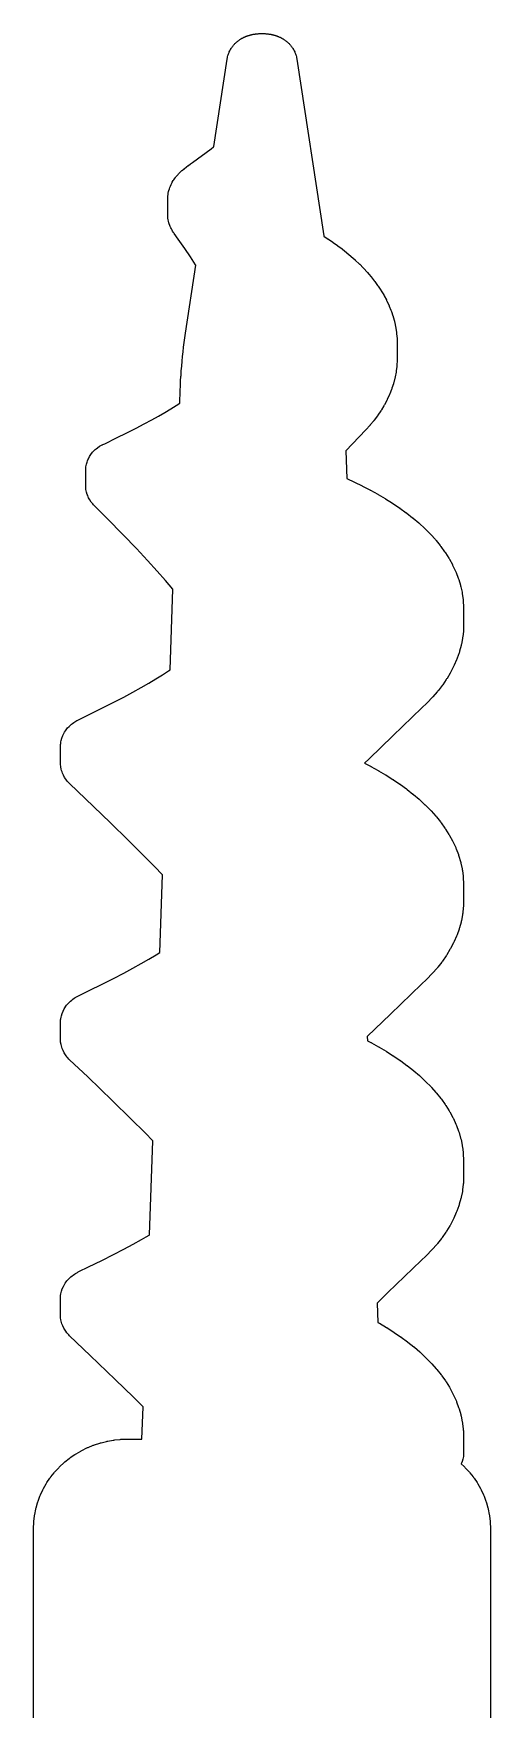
# Model space of a CAD drawing. Header units: metres. Extents: x -42 to 42, y -22 to 103.
# Drawn here: x -8.5 to 8.5, y 40.4 to 102.9 of the extents above; entities that cross this region are included whole.
import ezdxf

# ---------------------------------------------------------------- set-up
doc = ezdxf.new("R2010")
doc.units = ezdxf.units.M

msp = doc.modelspace()

# ---------------------------------------------------------------- linework, layer by layer
at = {"layer": 'CHANNEL'}
for p, q in [((-1.096, 102.419), (-1.076, 102.445)), ((-1.076, 102.445), (-1.06, 102.464)), ((-1.06, 102.464), (-1.041, 102.486)), ((-1.041, 102.486), (-1.022, 102.507)), ((-1.022, 102.507), (-1.006, 102.524)), ((-1.006, 102.524), (-0.987, 102.543)), ((-0.987, 102.543), (-0.968, 102.561)), ((-0.968, 102.561), (-0.952, 102.575)), ((-0.952, 102.575), (-0.934, 102.591)), ((-0.934, 102.591), (-0.916, 102.606)), ((-0.916, 102.606), (-0.9, 102.619)), ((-0.9, 102.619), (-0.884, 102.632)), ((-0.884, 102.632), (-0.866, 102.645)), ((-0.866, 102.645), (-0.851, 102.656)), ((-0.851, 102.656), (-0.837, 102.666)), ((-0.837, 102.666), (-0.82, 102.677)), ((-0.82, 102.677), (-0.803, 102.688)), ((-0.803, 102.688), (-0.79, 102.696)), ((-0.79, 102.696), (-0.775, 102.705)), ((-0.775, 102.705), (-0.758, 102.715)), ((-0.758, 102.715), (-0.746, 102.722)), ((-0.746, 102.722), (-0.732, 102.73)), ((-0.732, 102.73), (-0.715, 102.739)), ((-0.715, 102.739), (-0.703, 102.745)), ((-0.703, 102.745), (-0.69, 102.751)), ((-0.69, 102.751), (-0.674, 102.759)), ((-0.674, 102.759), (-0.663, 102.764)), ((-0.663, 102.764), (-0.651, 102.77)), ((-0.651, 102.77), (-0.634, 102.777)), ((-0.634, 102.777), (-0.624, 102.781)), ((-0.624, 102.781), (-0.613, 102.786)), ((-0.613, 102.786), (-0.596, 102.793)), ((-0.596, 102.793), (-0.587, 102.797)), ((-0.587, 102.797), (-0.576, 102.801)), ((-0.576, 102.801), (-0.56, 102.807)), ((-0.56, 102.807), (-0.551, 102.81)), ((-0.551, 102.81), (-0.541, 102.814)), ((-0.541, 102.814), (-0.524, 102.819)), ((-0.524, 102.819), (-0.516, 102.822)), ((-0.516, 102.822), (-0.506, 102.825)), ((-0.506, 102.825), (-0.49, 102.83)), ((-0.49, 102.83), (-0.482, 102.832)), ((-0.482, 102.832), (-0.473, 102.835)), ((-0.473, 102.835), (-0.456, 102.84)), ((-0.456, 102.84), (-0.449, 102.842)), ((-0.449, 102.842), (-0.44, 102.844)), ((-0.44, 102.844), (-0.424, 102.849)), ((-0.424, 102.849), (-0.416, 102.85)), ((-0.416, 102.85), (-0.408, 102.852)), ((-0.408, 102.852), (-0.391, 102.856)), ((-0.391, 102.856), (-0.384, 102.858)), ((-0.384, 102.858), (-0.377, 102.86)), ((-0.377, 102.86), (-0.359, 102.863)), ((-0.359, 102.863), (-0.35, 102.865)), ((-0.35, 102.865), (-0.328, 102.87)), ((-0.328, 102.87), (-0.319, 102.871)), ((-0.319, 102.871), (-0.298, 102.875)), ((-0.298, 102.875), (-0.289, 102.877)), ((-0.289, 102.877), (-0.268, 102.88)), ((-0.268, 102.88), (-0.259, 102.881)), ((-0.259, 102.881), (-0.238, 102.884)), ((-0.238, 102.884), (-0.229, 102.885)), ((-0.229, 102.885), (-0.208, 102.888)), ((-0.208, 102.888), (-0.2, 102.889)), ((-0.2, 102.889), (-0.179, 102.891)), ((-0.179, 102.891), (-0.171, 102.892)), ((-0.171, 102.892), (-0.15, 102.893)), ((-0.15, 102.893), (-0.142, 102.894)), ((-0.142, 102.894), (-0.121, 102.896)), ((-0.121, 102.896), (-0.113, 102.896)), ((-0.113, 102.896), (-0.092, 102.897)), ((-0.092, 102.897), (-0.084, 102.898)), ((-0.084, 102.898), (-0.063, 102.898)), ((-0.063, 102.898), (-0.055, 102.899)), ((-0.055, 102.899), (-0.034, 102.899)), ((-0.034, 102.899), (-0.026, 102.899)), ((-0.026, 102.899), (-0.006, 102.9)), ((-0.006, 102.9), (0.002, 102.9)), ((0.002, 102.9), (0.023, 102.899)), ((0.023, 102.899), (0.031, 102.899)), ((0.031, 102.899), (0.052, 102.899)), ((0.052, 102.899), (0.06, 102.899)), ((0.06, 102.899), (0.081, 102.898)), ((0.081, 102.898), (0.089, 102.897)), ((0.089, 102.897), (0.109, 102.896)), ((0.109, 102.896), (0.118, 102.896)), ((0.118, 102.896), (0.138, 102.894)), ((0.138, 102.894), (0.147, 102.894)), ((0.147, 102.894), (0.167, 102.892)), ((0.167, 102.892), (0.176, 102.891)), ((0.176, 102.891), (0.196, 102.889)), ((0.196, 102.889), (0.205, 102.888)), ((0.205, 102.888), (0.226, 102.886)), ((0.226, 102.886), (0.234, 102.884)), ((0.234, 102.884), (0.255, 102.882)), ((0.255, 102.882), (0.264, 102.88)), ((0.264, 102.88), (0.285, 102.877)), ((0.285, 102.877), (0.294, 102.876)), ((0.294, 102.876), (0.315, 102.872)), ((0.315, 102.872), (0.325, 102.87)), ((0.325, 102.87), (0.346, 102.866)), ((0.346, 102.866), (0.355, 102.864)), ((0.355, 102.864), (0.376, 102.86)), ((0.376, 102.86), (0.383, 102.858)), ((0.383, 102.858), (0.391, 102.856)), ((0.391, 102.856), (0.407, 102.853)), ((0.407, 102.853), (0.415, 102.851)), ((0.415, 102.851), (0.423, 102.849)), ((0.423, 102.849), (0.439, 102.844)), ((0.439, 102.844), (0.447, 102.842)), ((0.447, 102.842), (0.456, 102.84)), ((0.456, 102.84), (0.472, 102.835)), ((0.472, 102.835), (0.48, 102.833)), ((0.48, 102.833), (0.489, 102.83)), ((0.489, 102.83), (0.505, 102.825)), ((0.505, 102.825), (0.514, 102.823)), ((0.514, 102.823), (0.523, 102.819)), ((0.523, 102.819), (0.54, 102.814)), ((0.54, 102.814), (0.549, 102.811)), ((0.549, 102.811), (0.559, 102.807)), ((0.559, 102.807), (0.575, 102.801)), ((0.575, 102.801), (0.585, 102.797)), ((0.585, 102.797), (0.595, 102.793)), ((0.595, 102.793), (0.612, 102.787)), ((0.612, 102.787), (0.622, 102.782)), ((0.622, 102.782), (0.633, 102.778)), ((0.633, 102.778), (0.65, 102.77)), ((0.65, 102.77), (0.661, 102.765)), ((0.661, 102.765), (0.673, 102.76)), ((0.673, 102.76), (0.689, 102.752)), ((0.689, 102.752), (0.701, 102.746)), ((0.701, 102.746), (0.714, 102.739)), ((0.714, 102.739), (0.73, 102.73)), ((0.73, 102.73), (0.743, 102.724)), ((0.743, 102.724), (0.757, 102.716)), ((0.757, 102.716), (0.774, 102.706)), ((0.774, 102.706), (0.787, 102.698)), ((0.787, 102.698), (0.802, 102.689)), ((0.802, 102.689), (0.819, 102.678)), ((0.819, 102.678), (0.833, 102.668)), ((0.833, 102.668), (0.849, 102.657)), ((0.849, 102.657), (0.866, 102.645)), ((0.866, 102.645), (0.884, 102.632)), ((0.884, 102.632), (0.9, 102.619)), ((0.9, 102.619), (0.916, 102.606)), ((0.916, 102.606), (0.934, 102.591)), ((0.934, 102.591), (0.952, 102.575)), ((0.952, 102.575), (0.968, 102.561)), ((0.968, 102.561), (0.987, 102.543)), ((0.987, 102.543), (1.006, 102.524)), ((1.006, 102.524), (1.022, 102.507)), ((1.022, 102.507), (1.041, 102.486)), ((1.041, 102.486), (1.06, 102.464)), ((1.06, 102.464), (1.076, 102.445)), ((1.076, 102.445), (1.096, 102.419)), ((-1.794, 98.686), (-1.298, 101.943)), ((-1.298, 101.943), (-1.296, 101.954)), ((-1.296, 101.954), (-1.294, 101.967)), ((-1.294, 101.967), (-1.289, 101.99)), ((-1.289, 101.99), (-1.28, 102.034)), ((-1.28, 102.034), (-1.268, 102.078)), ((-1.268, 102.078), (-1.259, 102.108)), ((-1.259, 102.108), (-1.245, 102.148)), ((-1.245, 102.148), (-1.229, 102.188)), ((-1.229, 102.188), (-1.217, 102.215)), ((-1.217, 102.215), (-1.2, 102.251)), ((-1.2, 102.251), (-1.182, 102.286)), ((-1.182, 102.286), (-1.168, 102.31)), ((-1.168, 102.31), (-1.15, 102.341)), ((-1.15, 102.341), (-1.13, 102.371)), ((-1.13, 102.371), (-1.115, 102.393)), ((-1.115, 102.393), (-1.096, 102.419)), ((1.096, 102.419), (1.115, 102.393)), ((1.115, 102.393), (1.13, 102.371)), ((1.13, 102.371), (1.15, 102.341)), ((1.15, 102.341), (1.168, 102.31)), ((1.168, 102.31), (1.182, 102.286)), ((1.182, 102.286), (1.2, 102.251)), ((1.2, 102.251), (1.217, 102.215)), ((1.217, 102.215), (1.229, 102.188)), ((1.229, 102.188), (1.245, 102.148)), ((1.245, 102.148), (1.259, 102.108)), ((1.259, 102.108), (1.268, 102.078)), ((1.268, 102.078), (1.28, 102.034)), ((1.28, 102.034), (1.289, 101.99)), ((1.289, 101.99), (1.294, 101.968)), ((1.294, 101.968), (1.296, 101.957)), ((1.296, 101.957), (1.298, 101.944)), ((1.298, 101.944), (2.297, 95.356)), ((-1.805, 98.677), (-1.794, 98.686)), ((-2.664, 98.041), (-2.589, 98.095)), ((-2.589, 98.095), (-1.893, 98.609)), ((-1.893, 98.609), (-1.805, 98.677)), ((-3.304, 97.419), (-3.284, 97.45)), ((-3.284, 97.45), (-3.263, 97.48)), ((-3.263, 97.48), (-3.222, 97.535)), ((-3.222, 97.535), (-3.204, 97.558)), ((-3.204, 97.558), (-3.185, 97.581)), ((-3.185, 97.581), (-3.14, 97.632)), ((-3.14, 97.632), (-3.124, 97.649)), ((-3.124, 97.649), (-3.108, 97.666)), ((-3.108, 97.666), (-3.059, 97.716)), ((-3.059, 97.716), (-3.047, 97.728)), ((-3.047, 97.728), (-3.034, 97.741)), ((-3.034, 97.741), (-2.98, 97.79)), ((-2.98, 97.79), (-2.97, 97.799)), ((-2.97, 97.799), (-2.959, 97.809)), ((-2.959, 97.809), (-2.902, 97.858)), ((-2.902, 97.858), (-2.894, 97.865)), ((-2.894, 97.865), (-2.884, 97.872)), ((-2.884, 97.872), (-2.824, 97.921)), ((-2.824, 97.921), (-2.817, 97.926)), ((-2.817, 97.926), (-2.81, 97.932)), ((-2.81, 97.932), (-2.745, 97.981)), ((-2.745, 97.981), (-2.738, 97.987)), ((-2.738, 97.987), (-2.664, 98.041)), ((-3.51, 96.799), (-3.506, 96.845)), ((-3.506, 96.845), (-3.499, 96.904)), ((-3.499, 96.904), (-3.493, 96.946)), ((-3.493, 96.946), (-3.48, 97.008)), ((-3.48, 97.008), (-3.469, 97.049)), ((-3.469, 97.049), (-3.451, 97.111)), ((-3.451, 97.111), (-3.433, 97.163)), ((-3.433, 97.163), (-3.412, 97.214)), ((-3.412, 97.214), (-3.383, 97.279)), ((-3.383, 97.279), (-3.362, 97.32)), ((-3.362, 97.32), (-3.34, 97.36)), ((-3.34, 97.36), (-3.304, 97.419)), ((-3.511, 96.753), (-3.51, 96.799)), ((-3.511, 96.17), (-3.511, 96.753)), ((-3.511, 96.146), (-3.511, 96.17)), ((-3.51, 96.122), (-3.511, 96.146)), ((-3.506, 96.068), (-3.51, 96.122)), ((-3.502, 96.022), (-3.506, 96.068)), ((-3.491, 95.952), (-3.502, 96.022)), ((-3.481, 95.906), (-3.491, 95.952)), ((-3.467, 95.851), (-3.481, 95.906)), ((-3.456, 95.809), (-3.467, 95.851)), ((-3.434, 95.746), (-3.456, 95.809)), ((-3.417, 95.706), (-3.434, 95.746)), ((-3.394, 95.654), (-3.417, 95.706)), ((-3.377, 95.619), (-3.394, 95.654)), ((-3.35, 95.568), (-3.377, 95.619)), ((-3.33, 95.535), (-3.35, 95.568)), ((-3.299, 95.488), (-3.33, 95.535)), ((-3.288, 95.47), (-3.299, 95.488)), ((-3.276, 95.453), (-3.288, 95.47)), ((-3.119, 95.235), (-3.276, 95.453)), ((-2.879, 94.893), (-3.119, 95.235)), ((2.297, 95.356), (2.302, 95.352)), ((2.302, 95.352), (2.468, 95.242)), ((2.468, 95.242), (2.474, 95.238)), ((2.474, 95.238), (2.481, 95.234)), ((2.481, 95.234), (2.642, 95.123)), ((2.642, 95.123), (2.648, 95.118)), ((2.648, 95.118), (2.655, 95.113)), ((2.655, 95.113), (2.813, 94.999)), ((2.813, 94.999), (2.82, 94.994)), ((2.82, 94.994), (2.827, 94.988)), ((2.827, 94.988), (2.982, 94.871)), ((-2.666, 94.577), (-2.879, 94.893)), ((-2.473, 94.282), (-2.666, 94.577)), ((2.982, 94.871), (2.989, 94.865)), ((2.989, 94.865), (2.997, 94.859)), ((2.997, 94.859), (3.148, 94.738)), ((3.148, 94.738), (3.155, 94.733)), ((3.155, 94.733), (3.163, 94.726)), ((3.163, 94.726), (3.31, 94.602)), ((3.31, 94.602), (3.317, 94.595)), ((3.317, 94.595), (3.325, 94.588)), ((3.325, 94.588), (3.468, 94.461)), ((3.468, 94.461), (3.476, 94.454)), ((3.476, 94.454), (3.484, 94.446)), ((3.484, 94.446), (3.622, 94.315)), ((3.622, 94.315), (3.63, 94.307)), ((-2.847, 91.728), (-2.463, 94.265)), ((-2.463, 94.265), (-2.473, 94.282)), ((3.63, 94.307), (3.638, 94.299)), ((3.638, 94.299), (3.77, 94.165)), ((3.77, 94.165), (3.779, 94.156)), ((3.779, 94.156), (3.788, 94.147)), ((3.788, 94.147), (3.914, 94.01)), ((3.914, 94.01), (3.922, 94)), ((3.922, 94), (3.932, 93.99)), ((3.932, 93.99), (4.052, 93.85)), ((4.052, 93.85), (4.06, 93.84)), ((4.06, 93.84), (4.07, 93.828)), ((4.07, 93.828), (4.183, 93.685)), ((4.183, 93.685), (4.192, 93.674)), ((4.192, 93.674), (4.201, 93.661)), ((4.201, 93.661), (4.307, 93.515)), ((4.307, 93.515), (4.316, 93.502)), ((4.316, 93.502), (4.326, 93.488)), ((4.326, 93.488), (4.424, 93.34)), ((4.424, 93.34), (4.433, 93.326)), ((4.433, 93.326), (4.442, 93.311)), ((4.442, 93.311), (4.533, 93.159)), ((4.533, 93.159), (4.542, 93.144)), ((4.542, 93.144), (4.551, 93.128)), ((4.551, 93.128), (4.633, 92.973)), ((4.633, 92.973), (4.642, 92.955)), ((4.642, 92.955), (4.651, 92.938)), ((4.651, 92.938), (4.724, 92.782)), ((4.724, 92.782), (4.733, 92.763)), ((4.733, 92.763), (4.741, 92.744)), ((4.741, 92.744), (4.804, 92.586)), ((4.804, 92.586), (4.812, 92.565)), ((4.812, 92.565), (4.82, 92.545)), ((4.82, 92.545), (4.874, 92.385)), ((4.874, 92.385), (4.881, 92.363)), ((4.881, 92.363), (4.887, 92.341)), ((4.887, 92.341), (4.932, 92.179)), ((4.932, 92.179), (4.938, 92.156)), ((4.938, 92.156), (4.943, 92.133)), ((4.943, 92.133), (4.977, 91.97)), ((4.977, 91.97), (4.982, 91.946)), ((4.982, 91.946), (4.986, 91.922)), ((4.986, 91.922), (5.01, 91.756)), ((-2.939, 91.033), (-2.919, 91.208)), ((-2.919, 91.208), (-2.897, 91.382)), ((-2.897, 91.382), (-2.873, 91.556)), ((-2.873, 91.556), (-2.847, 91.728)), ((5.01, 91.756), (5.013, 91.732)), ((5.013, 91.732), (5.015, 91.707)), ((5.015, 91.707), (5.029, 91.541)), ((5.029, 91.541), (5.03, 91.515)), ((5.03, 91.515), (5.031, 91.49)), ((5.031, 91.49), (5.033, 91.324)), ((5.033, 91.324), (5.033, 90.75)), ((-2.991, 90.509), (-2.975, 90.684)), ((-2.975, 90.684), (-2.958, 90.859)), ((-2.958, 90.859), (-2.939, 91.033)), ((5.032, 90.709), (5.024, 90.544)), ((5.033, 90.73), (5.032, 90.709)), ((5.033, 90.75), (5.033, 90.73)), ((-3.038, 89.776), (-3.03, 89.952)), ((-3.03, 89.952), (-3.019, 90.123)), ((-3.019, 90.123), (-3.017, 90.159)), ((-3.017, 90.159), (-3.005, 90.334)), ((-3.005, 90.334), (-2.991, 90.509)), ((4.95, 90.06), (4.908, 89.893)), ((4.956, 90.084), (4.95, 90.06)), ((4.961, 90.108), (4.956, 90.084)), ((4.992, 90.276), (4.961, 90.108)), ((4.996, 90.3), (4.992, 90.276)), ((4.999, 90.326), (4.996, 90.3)), ((5.019, 90.493), (4.999, 90.326)), ((5.022, 90.518), (5.019, 90.493)), ((5.024, 90.544), (5.022, 90.518)), ((-3.063, 89.124), (-3.046, 89.603)), ((-3.046, 89.603), (-3.038, 89.776)), ((4.743, 89.43), (4.668, 89.268)), ((4.752, 89.451), (4.743, 89.43)), ((4.761, 89.472), (4.752, 89.451)), ((4.825, 89.637), (4.761, 89.472)), ((4.834, 89.659), (4.825, 89.637)), ((4.841, 89.681), (4.834, 89.659)), ((4.894, 89.847), (4.841, 89.681)), ((4.901, 89.87), (4.894, 89.847)), ((4.908, 89.893), (4.901, 89.87)), ((-3.852, 88.645), (-3.619, 88.78)), ((-3.619, 88.78), (-3.401, 88.91)), ((-3.401, 88.91), (-3.198, 89.037)), ((-3.198, 89.037), (-3.063, 89.124)), ((4.425, 88.839), (4.319, 88.682)), ((4.436, 88.855), (4.425, 88.839)), ((4.447, 88.872), (4.436, 88.855)), ((4.543, 89.031), (4.447, 88.872)), ((4.553, 89.049), (4.543, 89.031)), ((4.563, 89.068), (4.553, 89.049)), ((4.649, 89.229), (4.563, 89.068)), ((4.659, 89.248), (4.649, 89.229)), ((4.668, 89.268), (4.659, 89.248)), ((-5.03, 88.018), (-4.689, 88.192)), ((-4.689, 88.192), (-4.383, 88.352)), ((-4.383, 88.352), (-4.106, 88.502)), ((-4.106, 88.502), (-3.852, 88.645)), ((3.863, 88.127), (3.616, 87.869)), ((3.87, 88.135), (3.863, 88.127)), ((3.877, 88.142), (3.87, 88.135)), ((4.012, 88.292), (3.877, 88.142)), ((4.024, 88.305), (4.012, 88.292)), ((4.033, 88.316), (4.024, 88.305)), ((4.16, 88.47), (4.033, 88.316)), ((4.171, 88.484), (4.16, 88.47)), ((4.181, 88.497), (4.171, 88.484)), ((4.298, 88.652), (4.181, 88.497)), ((4.309, 88.668), (4.298, 88.652)), ((4.319, 88.682), (4.309, 88.668)), ((-6.173, 87.429), (-6.127, 87.466)), ((-6.127, 87.466), (-6.051, 87.517)), ((-6.051, 87.517), (-5.998, 87.546)), ((-5.998, 87.546), (-5.948, 87.571)), ((-5.948, 87.571), (-5.939, 87.575)), ((-5.939, 87.575), (-5.929, 87.58)), ((-5.929, 87.58), (-5.859, 87.613)), ((-5.859, 87.613), (-5.415, 87.827)), ((-5.415, 87.827), (-5.03, 88.018)), ((3.616, 87.869), (3.128, 87.343)), ((-6.557, 86.756), (-6.54, 86.847)), ((-6.54, 86.847), (-6.517, 86.926)), ((-6.517, 86.926), (-6.502, 86.97)), ((-6.502, 86.97), (-6.487, 87.009)), ((-6.487, 87.009), (-6.468, 87.055)), ((-6.468, 87.055), (-6.428, 87.134)), ((-6.428, 87.134), (-6.374, 87.218)), ((-6.374, 87.218), (-6.312, 87.297)), ((-6.312, 87.297), (-6.251, 87.361)), ((-6.251, 87.361), (-6.213, 87.394)), ((-6.213, 87.394), (-6.173, 87.429)), ((3.128, 87.343), (3.165, 86.317)), ((-6.566, 86.627), (-6.564, 86.674)), ((-6.566, 86.044), (-6.566, 86.627)), ((-6.564, 86.674), (-6.557, 86.756)), ((3.165, 86.317), (3.447, 86.179)), ((-6.564, 85.994), (-6.566, 86.044)), ((-6.556, 85.907), (-6.564, 85.994)), ((-6.536, 85.809), (-6.556, 85.907)), ((-6.511, 85.725), (-6.536, 85.809)), ((-6.493, 85.678), (-6.511, 85.725)), ((-6.477, 85.64), (-6.493, 85.678)), ((-6.457, 85.595), (-6.477, 85.64)), ((-6.416, 85.519), (-6.457, 85.595)), ((3.447, 86.179), (3.727, 86.044)), ((3.727, 86.044), (3.735, 86.04)), ((3.735, 86.04), (3.744, 86.035)), ((3.744, 86.035), (4.022, 85.892)), ((4.022, 85.892), (4.03, 85.888)), ((4.03, 85.888), (4.039, 85.883)), ((4.039, 85.883), (4.309, 85.734)), ((4.309, 85.734), (4.317, 85.73)), ((4.317, 85.73), (4.327, 85.724)), ((4.327, 85.724), (4.587, 85.571)), ((4.587, 85.571), (4.596, 85.566)), ((4.596, 85.566), (4.606, 85.559)), ((-6.361, 85.437), (-6.416, 85.519)), ((-6.306, 85.37), (-6.361, 85.437)), ((-6.272, 85.334), (-6.306, 85.37)), ((-5.763, 84.823), (-6.272, 85.334)), ((4.606, 85.559), (4.857, 85.402)), ((4.857, 85.402), (4.867, 85.396)), ((4.867, 85.396), (4.877, 85.389)), ((4.877, 85.389), (5.118, 85.226)), ((5.118, 85.226), (5.128, 85.219)), ((5.128, 85.219), (5.139, 85.211)), ((5.139, 85.211), (5.369, 85.044)), ((5.369, 85.044), (5.379, 85.037)), ((5.379, 85.037), (5.391, 85.028)), ((5.391, 85.028), (5.61, 84.856)), ((-5.168, 84.216), (-5.763, 84.823)), ((5.61, 84.856), (5.62, 84.848)), ((5.62, 84.848), (5.632, 84.838)), ((5.632, 84.838), (5.839, 84.662)), ((5.839, 84.662), (5.85, 84.653)), ((5.85, 84.653), (5.862, 84.642)), ((5.862, 84.642), (6.057, 84.462)), ((6.057, 84.462), (6.069, 84.451)), ((6.069, 84.451), (6.081, 84.439)), ((6.081, 84.439), (6.264, 84.254)), ((-4.677, 83.703), (-5.168, 84.216)), ((-4.262, 83.26), (-4.677, 83.703)), ((6.264, 84.254), (6.275, 84.242)), ((6.275, 84.242), (6.288, 84.228)), ((6.288, 84.228), (6.457, 84.04)), ((6.457, 84.04), (6.47, 84.025)), ((6.47, 84.025), (6.483, 84.01)), ((6.483, 84.01), (6.637, 83.819)), ((6.637, 83.819), (6.651, 83.802)), ((6.651, 83.802), (6.663, 83.785)), ((6.663, 83.785), (6.804, 83.591)), ((-3.903, 82.867), (-4.262, 83.26)), ((6.804, 83.591), (6.817, 83.572)), ((6.817, 83.572), (6.829, 83.553)), ((6.829, 83.553), (6.955, 83.355)), ((6.955, 83.355), (6.967, 83.334)), ((6.967, 83.334), (6.979, 83.313)), ((6.979, 83.313), (7.09, 83.113)), ((7.09, 83.113), (7.102, 83.09)), ((7.102, 83.09), (7.113, 83.067)), ((7.113, 83.067), (7.208, 82.863)), ((-3.59, 82.514), (-3.903, 82.867)), ((-3.316, 82.196), (-3.59, 82.514)), ((7.208, 82.863), (7.219, 82.838)), ((7.219, 82.838), (7.229, 82.813)), ((7.229, 82.813), (7.309, 82.606)), ((7.309, 82.606), (7.318, 82.579)), ((7.318, 82.579), (7.327, 82.552)), ((7.327, 82.552), (7.39, 82.344)), ((-3.426, 79.188), (-3.316, 82.196)), ((7.39, 82.344), (7.398, 82.315)), ((7.398, 82.315), (7.405, 82.286)), ((7.405, 82.286), (7.451, 82.076)), ((7.451, 82.076), (7.457, 82.046)), ((7.457, 82.046), (7.461, 82.016)), ((7.461, 82.016), (7.491, 81.804)), ((7.491, 81.804), (7.494, 81.773)), ((7.494, 81.773), (7.497, 81.742)), ((7.497, 81.742), (7.508, 81.533)), ((7.508, 81.533), (7.509, 81.511)), ((7.509, 81.511), (7.51, 81.489)), ((7.51, 81.489), (7.51, 80.918)), ((7.5, 80.631), (7.478, 80.419)), ((7.503, 80.662), (7.5, 80.631)), ((7.504, 80.694), (7.503, 80.662)), ((7.509, 80.9), (7.504, 80.694)), ((7.51, 80.91), (7.509, 80.9)), ((7.51, 80.918), (7.51, 80.91)), ((7.416, 80.089), (7.36, 79.879)), ((7.424, 80.118), (7.416, 80.089)), ((7.43, 80.147), (7.424, 80.118)), ((7.469, 80.358), (7.43, 80.147)), ((7.474, 80.389), (7.469, 80.358)), ((7.478, 80.419), (7.474, 80.389)), ((7.151, 79.336), (7.139, 79.313)), ((7.161, 79.36), (7.151, 79.336)), ((7.25, 79.565), (7.161, 79.36)), ((7.261, 79.591), (7.25, 79.565)), ((7.27, 79.617), (7.261, 79.591)), ((7.343, 79.824), (7.27, 79.617)), ((7.352, 79.852), (7.343, 79.824)), ((7.36, 79.879), (7.352, 79.852)), ((-4.221, 78.692), (-3.957, 78.85)), ((-3.957, 78.85), (-3.711, 79.002)), ((-3.711, 79.002), (-3.481, 79.151)), ((-3.481, 79.151), (-3.426, 79.188)), ((6.865, 78.829), (6.731, 78.633)), ((6.878, 78.848), (6.865, 78.829)), ((6.891, 78.868), (6.878, 78.848)), ((7.01, 79.067), (6.891, 78.868)), ((7.023, 79.089), (7.01, 79.067)), ((7.034, 79.111), (7.023, 79.089)), ((7.139, 79.313), (7.034, 79.111)), ((-5.521, 77.979), (-5.149, 78.174)), ((-5.149, 78.174), (-4.813, 78.356)), ((-4.813, 78.356), (-4.505, 78.528)), ((-4.505, 78.528), (-4.221, 78.692)), ((6.343, 78.158), (6.166, 77.972)), ((6.356, 78.172), (6.343, 78.158)), ((6.368, 78.185), (6.356, 78.172)), ((6.53, 78.374), (6.368, 78.185)), ((6.543, 78.389), (6.53, 78.374)), ((6.556, 78.405), (6.543, 78.389)), ((6.705, 78.598), (6.556, 78.405)), ((6.718, 78.615), (6.705, 78.598)), ((6.731, 78.633), (6.718, 78.615)), ((-6.834, 77.329), (-6.409, 77.534)), ((-6.409, 77.534), (-5.937, 77.767)), ((-5.937, 77.767), (-5.521, 77.979)), ((5.955, 77.77), (4.87, 76.731)), ((6.142, 77.948), (5.955, 77.77)), ((6.155, 77.961), (6.142, 77.948)), ((6.166, 77.972), (6.155, 77.961)), ((-7.378, 76.819), (-7.351, 76.864)), ((-7.351, 76.864), (-7.317, 76.916)), ((-7.317, 76.916), (-7.291, 76.955)), ((-7.291, 76.955), (-7.239, 77.021)), ((-7.239, 77.021), (-7.182, 77.081)), ((-7.182, 77.081), (-7.147, 77.113)), ((-7.147, 77.113), (-7.095, 77.159)), ((-7.095, 77.159), (-7.06, 77.188)), ((-7.06, 77.188), (-7.004, 77.229)), ((-7.004, 77.229), (-6.966, 77.253)), ((-6.966, 77.253), (-6.895, 77.295)), ((-6.895, 77.295), (-6.865, 77.313)), ((-6.865, 77.313), (-6.834, 77.329)), ((-7.51, 76.305), (-7.509, 76.345)), ((-7.51, 75.722), (-7.51, 76.305)), ((-7.509, 76.345), (-7.504, 76.405)), ((-7.504, 76.405), (-7.499, 76.445)), ((-7.499, 76.445), (-7.49, 76.499)), ((-7.49, 76.499), (-7.48, 76.551)), ((-7.48, 76.551), (-7.457, 76.64)), ((-7.457, 76.64), (-7.419, 76.737)), ((-7.419, 76.737), (-7.378, 76.819)), ((4.87, 76.731), (3.988, 75.874)), ((-7.508, 75.67), (-7.51, 75.722)), ((-7.499, 75.578), (-7.508, 75.67)), ((-7.48, 75.488), (-7.499, 75.578)), ((3.988, 75.874), (3.822, 75.709)), ((3.822, 75.709), (4.039, 75.596)), ((4.039, 75.596), (4.048, 75.592)), ((4.048, 75.592), (4.057, 75.587)), ((4.057, 75.587), (4.326, 75.438)), ((-7.465, 75.438), (-7.48, 75.488)), ((-7.448, 75.383), (-7.465, 75.438)), ((-7.432, 75.339), (-7.448, 75.383)), ((-7.4, 75.263), (-7.432, 75.339)), ((-7.356, 75.181), (-7.4, 75.263)), ((-7.31, 75.112), (-7.356, 75.181)), ((-7.282, 75.075), (-7.31, 75.112)), ((-7.239, 75.022), (-7.282, 75.075)), ((-7.206, 74.984), (-7.239, 75.022)), ((-7.17, 74.948), (-7.206, 74.984)), ((-6.577, 74.384), (-7.17, 74.948)), ((4.326, 75.438), (4.334, 75.433)), ((4.334, 75.433), (4.344, 75.428)), ((4.344, 75.428), (4.604, 75.274)), ((4.604, 75.274), (4.613, 75.269)), ((4.613, 75.269), (4.623, 75.263)), ((4.623, 75.263), (4.873, 75.105)), ((4.873, 75.105), (4.883, 75.098)), ((4.883, 75.098), (4.893, 75.091)), ((4.893, 75.091), (5.134, 74.929)), ((-5.654, 73.496), (-6.577, 74.384)), ((5.134, 74.929), (5.143, 74.922)), ((5.143, 74.922), (5.154, 74.914)), ((5.154, 74.914), (5.384, 74.747)), ((5.384, 74.747), (5.394, 74.739)), ((5.394, 74.739), (5.406, 74.73)), ((5.406, 74.73), (5.624, 74.558)), ((5.624, 74.558), (5.634, 74.55)), ((5.634, 74.55), (5.646, 74.54)), ((5.646, 74.54), (5.853, 74.364)), ((5.853, 74.364), (5.864, 74.354)), ((5.864, 74.354), (5.876, 74.343)), ((5.876, 74.343), (6.07, 74.163)), ((6.07, 74.163), (6.082, 74.152)), ((6.082, 74.152), (6.094, 74.139)), ((6.094, 74.139), (6.276, 73.955)), ((6.276, 73.955), (6.287, 73.943)), ((6.287, 73.943), (6.3, 73.929)), ((6.3, 73.929), (6.469, 73.74)), ((6.469, 73.74), (6.482, 73.725)), ((6.482, 73.725), (6.494, 73.71)), ((6.494, 73.71), (6.648, 73.519)), ((-4.968, 72.826), (-5.654, 73.496)), ((6.648, 73.519), (6.661, 73.502)), ((6.661, 73.502), (6.674, 73.485)), ((6.674, 73.485), (6.813, 73.29)), ((6.813, 73.29), (6.826, 73.271)), ((6.826, 73.271), (6.839, 73.252)), ((6.839, 73.252), (6.963, 73.054)), ((-4.433, 72.295), (-4.968, 72.826)), ((6.963, 73.054), (6.976, 73.033)), ((6.976, 73.033), (6.988, 73.012)), ((6.988, 73.012), (7.098, 72.811)), ((7.098, 72.811), (7.11, 72.788)), ((7.11, 72.788), (7.121, 72.765)), ((7.121, 72.765), (7.215, 72.561)), ((7.215, 72.561), (7.226, 72.536)), ((7.226, 72.536), (7.236, 72.511)), ((7.236, 72.511), (7.314, 72.304)), ((-4.001, 71.857), (-4.433, 72.295)), ((-3.704, 71.549), (-4.001, 71.857)), ((7.314, 72.304), (7.324, 72.277)), ((7.324, 72.277), (7.332, 72.25)), ((7.332, 72.25), (7.394, 72.041)), ((7.394, 72.041), (7.402, 72.012)), ((7.402, 72.012), (7.409, 71.984)), ((7.409, 71.984), (7.454, 71.773)), ((-3.81, 68.649), (-3.704, 71.549)), ((7.454, 71.773), (7.46, 71.743)), ((7.46, 71.743), (7.464, 71.713)), ((7.464, 71.713), (7.492, 71.501)), ((7.492, 71.501), (7.496, 71.47)), ((7.496, 71.47), (7.498, 71.439)), ((7.498, 71.439), (7.509, 71.23)), ((7.509, 71.23), (7.51, 71.21)), ((7.51, 71.21), (7.51, 71.19)), ((7.51, 70.598), (7.503, 70.39)), ((7.51, 71.19), (7.51, 70.62)), ((7.51, 70.62), (7.51, 70.609)), ((7.51, 70.609), (7.51, 70.598)), ((7.467, 70.055), (7.426, 69.844)), ((7.472, 70.086), (7.467, 70.055)), ((7.476, 70.116), (7.472, 70.086)), ((7.499, 70.328), (7.476, 70.116)), ((7.502, 70.359), (7.499, 70.328)), ((7.503, 70.39), (7.502, 70.359)), ((7.338, 69.522), (7.264, 69.314)), ((7.347, 69.549), (7.338, 69.522)), ((7.355, 69.577), (7.347, 69.549)), ((7.413, 69.786), (7.355, 69.577)), ((7.42, 69.815), (7.413, 69.786)), ((7.426, 69.844), (7.42, 69.815)), ((7.002, 68.766), (6.881, 68.567)), ((7.014, 68.787), (7.002, 68.766)), ((7.026, 68.809), (7.014, 68.787)), ((7.132, 69.011), (7.026, 68.809)), ((7.143, 69.034), (7.132, 69.011)), ((7.154, 69.058), (7.143, 69.034)), ((7.244, 69.263), (7.154, 69.058)), ((7.255, 69.289), (7.244, 69.263)), ((7.264, 69.314), (7.255, 69.289)), ((-4.81, 68.069), (-4.499, 68.242)), ((-4.499, 68.242), (-4.213, 68.407)), ((-4.213, 68.407), (-3.947, 68.565)), ((-3.947, 68.565), (-3.81, 68.649)), ((6.532, 68.089), (6.519, 68.074)), ((6.545, 68.105), (6.532, 68.089)), ((6.695, 68.297), (6.545, 68.105)), ((6.708, 68.315), (6.695, 68.297)), ((6.721, 68.332), (6.708, 68.315)), ((6.856, 68.528), (6.721, 68.332)), ((6.869, 68.547), (6.856, 68.528)), ((6.881, 68.567), (6.869, 68.547)), ((-6.433, 67.235), (-5.951, 67.473)), ((-5.951, 67.473), (-5.528, 67.688)), ((-5.528, 67.688), (-5.151, 67.885)), ((-5.151, 67.885), (-4.81, 68.069)), ((5.943, 67.472), (4.781, 66.36)), ((6.129, 67.649), (5.943, 67.472)), ((6.142, 67.661), (6.129, 67.649)), ((6.153, 67.673), (6.142, 67.661)), ((6.331, 67.859), (6.153, 67.673)), ((6.344, 67.873), (6.331, 67.859)), ((6.356, 67.885), (6.344, 67.873)), ((6.519, 68.074), (6.356, 67.885)), ((-7.17, 66.807), (-7.135, 66.838)), ((-7.135, 66.838), (-7.082, 66.883)), ((-7.082, 66.883), (-7.047, 66.911)), ((-7.047, 66.911), (-6.993, 66.95)), ((-6.993, 66.95), (-6.955, 66.973)), ((-6.955, 66.973), (-6.885, 67.015)), ((-6.885, 67.015), (-6.857, 67.03)), ((-6.857, 67.03), (-6.829, 67.045)), ((-6.829, 67.045), (-6.433, 67.235)), ((-7.494, 66.187), (-7.484, 66.243)), ((-7.484, 66.243), (-7.473, 66.293)), ((-7.473, 66.293), (-7.447, 66.38)), ((-7.447, 66.38), (-7.409, 66.474)), ((-7.409, 66.474), (-7.366, 66.554)), ((-7.366, 66.554), (-7.338, 66.598)), ((-7.338, 66.598), (-7.304, 66.649)), ((-7.304, 66.649), (-7.277, 66.686)), ((-7.277, 66.686), (-7.226, 66.749)), ((-7.226, 66.749), (-7.17, 66.807)), ((4.781, 66.36), (3.923, 65.525)), ((-7.51, 66.022), (-7.509, 66.069)), ((-7.51, 65.439), (-7.51, 66.022)), ((-7.509, 66.069), (-7.502, 66.141)), ((-7.502, 66.141), (-7.494, 66.187)), ((-7.509, 65.391), (-7.51, 65.439)), ((-7.501, 65.307), (-7.509, 65.391)), ((-7.485, 65.224), (-7.501, 65.307)), ((-7.473, 65.178), (-7.485, 65.224)), ((-7.457, 65.124), (-7.473, 65.178)), ((-7.442, 65.078), (-7.457, 65.124)), ((-7.411, 65), (-7.442, 65.078)), ((-7.368, 64.915), (-7.411, 65)), ((3.923, 65.525), (3.929, 65.367)), ((3.929, 65.367), (4.057, 65.3)), ((4.057, 65.3), (4.065, 65.296)), ((4.065, 65.296), (4.075, 65.291)), ((4.075, 65.291), (4.343, 65.142)), ((4.343, 65.142), (4.352, 65.137)), ((4.352, 65.137), (4.361, 65.131)), ((4.361, 65.131), (4.621, 64.978)), ((4.621, 64.978), (4.63, 64.972)), ((4.63, 64.972), (4.64, 64.966)), ((4.64, 64.966), (4.89, 64.807)), ((-7.323, 64.844), (-7.368, 64.915)), ((-7.294, 64.806), (-7.323, 64.844)), ((-7.257, 64.758), (-7.294, 64.806)), ((-7.233, 64.728), (-7.257, 64.758)), ((-7.195, 64.685), (-7.233, 64.728)), ((-7.168, 64.659), (-7.195, 64.685)), ((-6.492, 64.017), (-7.168, 64.659)), ((4.89, 64.807), (4.899, 64.801)), ((4.899, 64.801), (4.91, 64.794)), ((4.91, 64.794), (5.149, 64.631)), ((5.149, 64.631), (5.159, 64.624)), ((5.159, 64.624), (5.17, 64.616)), ((5.17, 64.616), (5.399, 64.449)), ((5.399, 64.449), (5.409, 64.441)), ((5.409, 64.441), (5.421, 64.432)), ((5.421, 64.432), (5.638, 64.26)), ((-5.568, 63.127), (-6.492, 64.017)), ((5.638, 64.26), (5.649, 64.252)), ((5.649, 64.252), (5.661, 64.242)), ((5.661, 64.242), (5.866, 64.065)), ((5.866, 64.065), (5.877, 64.055)), ((5.877, 64.055), (5.89, 64.044)), ((5.89, 64.044), (6.083, 63.864)), ((6.083, 63.864), (6.095, 63.853)), ((6.095, 63.853), (6.107, 63.84)), ((6.107, 63.84), (6.288, 63.656)), ((-4.885, 62.459), (-5.568, 63.127)), ((6.288, 63.656), (6.3, 63.643)), ((6.3, 63.643), (6.312, 63.629)), ((6.312, 63.629), (6.48, 63.441)), ((6.48, 63.441), (6.493, 63.425)), ((6.493, 63.425), (6.506, 63.41)), ((6.506, 63.41), (6.658, 63.219)), ((6.658, 63.219), (6.672, 63.202)), ((6.672, 63.202), (6.684, 63.184)), ((6.684, 63.184), (6.823, 62.989)), ((-4.353, 61.931), (-4.885, 62.459)), ((6.823, 62.989), (6.836, 62.97)), ((6.836, 62.97), (6.848, 62.951)), ((6.848, 62.951), (6.972, 62.753)), ((6.972, 62.753), (6.985, 62.732)), ((6.985, 62.732), (6.997, 62.711)), ((6.997, 62.711), (7.105, 62.509)), ((7.105, 62.509), (7.117, 62.486)), ((7.117, 62.486), (7.128, 62.463)), ((7.128, 62.463), (7.221, 62.259)), ((-4.065, 61.639), (-4.353, 61.931)), ((7.221, 62.259), (7.232, 62.234)), ((7.232, 62.234), (7.242, 62.208)), ((7.242, 62.208), (7.32, 62.002)), ((7.32, 62.002), (7.329, 61.975)), ((7.329, 61.975), (7.338, 61.947)), ((7.338, 61.947), (7.398, 61.738)), ((-4.194, 58.127), (-4.065, 61.639)), ((7.398, 61.738), (7.406, 61.71)), ((7.406, 61.71), (7.413, 61.681)), ((7.413, 61.681), (7.457, 61.47)), ((7.457, 61.47), (7.462, 61.44)), ((7.462, 61.44), (7.467, 61.41)), ((7.467, 61.41), (7.494, 61.198)), ((7.494, 61.198), (7.497, 61.167)), ((7.497, 61.167), (7.499, 61.136)), ((7.499, 61.136), (7.509, 60.927)), ((7.509, 60.927), (7.51, 60.911)), ((7.51, 60.911), (7.51, 60.893)), ((7.51, 60.893), (7.51, 60.321)), ((7.498, 60.025), (7.473, 59.813)), ((7.501, 60.056), (7.498, 60.025)), ((7.502, 60.087), (7.501, 60.056)), ((7.51, 60.295), (7.502, 60.087)), ((7.51, 60.321), (7.51, 60.309)), ((7.51, 60.309), (7.51, 60.295)), ((7.409, 59.483), (7.35, 59.274)), ((7.416, 59.512), (7.409, 59.483)), ((7.422, 59.541), (7.416, 59.512)), ((7.464, 59.752), (7.422, 59.541)), ((7.469, 59.783), (7.464, 59.752)), ((7.473, 59.813), (7.469, 59.783)), ((7.124, 58.709), (7.018, 58.508)), ((7.136, 58.733), (7.124, 58.709)), ((7.147, 58.756), (7.136, 58.733)), ((7.238, 58.961), (7.147, 58.756)), ((7.248, 58.986), (7.238, 58.961)), ((7.258, 59.012), (7.248, 58.986)), ((7.333, 59.219), (7.258, 59.012)), ((7.342, 59.247), (7.333, 59.219)), ((7.35, 59.274), (7.342, 59.247)), ((-4.316, 58.057), (-4.2, 58.123)), ((-4.2, 58.123), (-4.194, 58.127)), ((6.846, 58.227), (6.71, 58.032)), ((6.859, 58.246), (6.846, 58.227)), ((6.872, 58.266), (6.859, 58.246)), ((6.993, 58.465), (6.872, 58.266)), ((7.006, 58.486), (6.993, 58.465)), ((7.018, 58.508), (7.006, 58.486)), ((-5.532, 57.399), (-5.148, 57.598)), ((-5.148, 57.598), (-4.803, 57.784)), ((-4.803, 57.784), (-4.489, 57.958)), ((-4.489, 57.958), (-4.316, 58.057)), ((6.319, 57.559), (6.14, 57.374)), ((6.332, 57.573), (6.319, 57.559)), ((6.344, 57.586), (6.332, 57.573)), ((6.508, 57.774), (6.344, 57.586)), ((6.521, 57.789), (6.508, 57.774)), ((6.534, 57.805), (6.521, 57.789)), ((6.684, 57.997), (6.534, 57.805)), ((6.698, 58.014), (6.684, 57.997)), ((6.71, 58.032), (6.698, 58.014)), ((-6.823, 56.761), (-6.457, 56.937)), ((-6.457, 56.937), (-5.963, 57.18)), ((-5.963, 57.18), (-5.532, 57.399)), ((5.931, 57.174), (4.684, 55.98)), ((6.116, 57.35), (5.931, 57.174)), ((6.129, 57.362), (6.116, 57.35)), ((6.14, 57.374), (6.129, 57.362)), ((-7.438, 56.119), (-7.397, 56.211)), ((-7.397, 56.211), (-7.354, 56.288)), ((-7.354, 56.288), (-7.326, 56.33)), ((-7.326, 56.33), (-7.29, 56.381)), ((-7.29, 56.381), (-7.264, 56.417)), ((-7.264, 56.417), (-7.213, 56.477)), ((-7.213, 56.477), (-7.157, 56.532)), ((-7.157, 56.532), (-7.123, 56.562)), ((-7.123, 56.562), (-7.069, 56.607)), ((-7.069, 56.607), (-7.035, 56.634)), ((-7.035, 56.634), (-6.982, 56.671)), ((-6.982, 56.671), (-6.945, 56.693)), ((-6.945, 56.693), (-6.874, 56.734)), ((-6.874, 56.734), (-6.849, 56.748)), ((-6.849, 56.748), (-6.823, 56.761)), ((-7.51, 55.739), (-7.509, 55.793)), ((-7.51, 55.155), (-7.51, 55.739)), ((-7.509, 55.793), (-7.5, 55.876)), ((-7.5, 55.876), (-7.49, 55.929)), ((-7.49, 55.929), (-7.477, 55.986)), ((-7.477, 55.986), (-7.465, 56.035)), ((-7.465, 56.035), (-7.438, 56.119)), ((4.684, 55.98), (4.286, 55.592)), ((4.286, 55.592), (4.312, 54.872)), ((-7.509, 55.112), (-7.51, 55.155)), ((-7.503, 55.036), (-7.509, 55.112)), ((-7.49, 54.961), (-7.503, 55.036)), ((-7.48, 54.919), (-7.49, 54.961)), ((-7.466, 54.866), (-7.48, 54.919)), ((-7.452, 54.819), (-7.466, 54.866)), ((-7.422, 54.738), (-7.452, 54.819)), ((-7.38, 54.65), (-7.422, 54.738)), ((-7.335, 54.577), (-7.38, 54.65)), ((-7.307, 54.537), (-7.335, 54.577)), ((-7.27, 54.487), (-7.307, 54.537)), ((-7.244, 54.454), (-7.27, 54.487)), ((-7.201, 54.405), (-7.244, 54.454)), ((-7.171, 54.375), (-7.201, 54.405)), ((-6.4, 53.642), (-7.171, 54.375)), ((4.312, 54.872), (4.36, 54.846)), ((4.36, 54.846), (4.369, 54.841)), ((4.369, 54.841), (4.379, 54.835)), ((4.379, 54.835), (4.637, 54.681)), ((4.637, 54.681), (4.646, 54.676)), ((4.646, 54.676), (4.657, 54.669)), ((4.657, 54.669), (4.906, 54.51)), ((4.906, 54.51), (4.915, 54.504)), ((4.915, 54.504), (4.926, 54.497)), ((4.926, 54.497), (5.165, 54.334)), ((5.165, 54.334), (5.175, 54.327)), ((5.175, 54.327), (5.186, 54.319)), ((5.186, 54.319), (5.414, 54.151)), ((5.414, 54.151), (5.424, 54.143)), ((5.424, 54.143), (5.435, 54.134)), ((5.435, 54.134), (5.652, 53.962)), ((5.652, 53.962), (5.663, 53.953)), ((5.663, 53.953), (5.675, 53.943)), ((5.675, 53.943), (5.88, 53.767)), ((5.88, 53.767), (5.891, 53.757)), ((5.891, 53.757), (5.903, 53.746)), ((5.903, 53.746), (6.096, 53.565)), ((-5.472, 52.748), (-6.4, 53.642)), ((6.096, 53.565), (6.107, 53.554)), ((6.107, 53.554), (6.12, 53.541)), ((6.12, 53.541), (6.3, 53.356)), ((6.3, 53.356), (6.312, 53.344)), ((6.312, 53.344), (6.325, 53.33)), ((6.325, 53.33), (6.491, 53.141)), ((6.491, 53.141), (6.504, 53.125)), ((6.504, 53.125), (6.517, 53.11)), ((6.517, 53.11), (6.669, 52.918)), ((-4.789, 52.081), (-5.472, 52.748)), ((6.669, 52.918), (6.682, 52.901)), ((6.682, 52.901), (6.695, 52.884)), ((6.695, 52.884), (6.832, 52.689)), ((6.832, 52.689), (6.845, 52.67)), ((6.845, 52.67), (6.858, 52.65)), ((6.858, 52.65), (6.981, 52.452)), ((-4.555, 51.848), (-4.789, 52.081)), ((-4.427, 51.721), (-4.555, 51.848)), ((6.981, 52.452), (6.993, 52.431)), ((6.993, 52.431), (7.005, 52.409)), ((7.005, 52.409), (7.113, 52.208)), ((7.113, 52.208), (7.125, 52.185)), ((7.125, 52.185), (7.136, 52.161)), ((7.136, 52.161), (7.228, 51.957)), ((7.228, 51.957), (7.239, 51.932)), ((7.239, 51.932), (7.249, 51.906)), ((7.249, 51.906), (7.325, 51.699)), ((-4.47, 50.523), (-4.427, 51.721)), ((7.325, 51.699), (7.334, 51.672)), ((7.334, 51.672), (7.343, 51.645)), ((7.343, 51.645), (7.402, 51.436)), ((7.402, 51.436), (7.41, 51.407)), ((7.41, 51.407), (7.417, 51.378)), ((7.417, 51.378), (7.46, 51.167)), ((7.46, 51.167), (7.465, 51.137)), ((7.465, 51.137), (7.47, 51.107)), ((7.47, 51.107), (7.496, 50.895)), ((7.496, 50.895), (7.499, 50.864)), ((7.499, 50.864), (7.501, 50.833)), ((7.501, 50.833), (7.509, 50.625)), ((7.509, 50.625), (7.51, 50.61)), ((7.51, 50.61), (7.51, 50.594)), ((7.51, 50.594), (7.51, 50.015)), ((-6.951, 49.959), (-6.927, 49.973)), ((-6.927, 49.973), (-6.754, 50.075)), ((-6.754, 50.075), (-6.73, 50.089)), ((-6.73, 50.089), (-6.705, 50.101)), ((-6.705, 50.101), (-6.525, 50.191)), ((-6.525, 50.191), (-6.5, 50.203)), ((-6.5, 50.203), (-6.474, 50.213)), ((-6.474, 50.213), (-6.287, 50.29)), ((-6.287, 50.29), (-6.261, 50.3)), ((-6.261, 50.3), (-6.235, 50.309)), ((-6.235, 50.309), (-6.043, 50.372)), ((-6.043, 50.372), (-6.017, 50.38)), ((-6.017, 50.38), (-5.991, 50.387)), ((-5.991, 50.387), (-5.794, 50.436)), ((-5.794, 50.436), (-5.767, 50.442)), ((-5.767, 50.442), (-5.741, 50.447)), ((-5.741, 50.447), (-5.54, 50.483)), ((-5.54, 50.483), (-5.514, 50.487)), ((-5.514, 50.487), (-5.487, 50.49)), ((-5.487, 50.49), (-5.284, 50.512)), ((-5.284, 50.512), (-5.257, 50.514)), ((-5.257, 50.514), (-5.23, 50.516)), ((-5.23, 50.516), (-5.031, 50.523)), ((-5.031, 50.523), (-5.019, 50.523)), ((-5.019, 50.523), (-5.005, 50.523)), ((-5.005, 50.523), (-4.47, 50.523)), ((7.51, 50.015), (7.509, 49.964)), ((-7.704, 49.31), (-7.57, 49.456)), ((-7.57, 49.456), (-7.55, 49.477)), ((-7.55, 49.477), (-7.529, 49.497)), ((-7.529, 49.497), (-7.384, 49.633)), ((-7.384, 49.633), (-7.363, 49.652)), ((-7.363, 49.652), (-7.341, 49.67)), ((-7.341, 49.67), (-7.185, 49.795)), ((-7.185, 49.795), (-7.163, 49.813)), ((-7.163, 49.813), (-7.14, 49.829)), ((-7.14, 49.829), (-6.975, 49.943)), ((-6.975, 49.943), (-6.951, 49.959)), ((7.451, 49.682), (7.417, 49.602)), ((7.417, 49.602), (7.529, 49.497)), ((7.48, 49.778), (7.451, 49.682)), ((7.5, 49.876), (7.48, 49.778)), ((7.509, 49.964), (7.5, 49.876)), ((7.529, 49.497), (7.55, 49.477)), ((7.55, 49.477), (7.57, 49.456)), ((7.57, 49.456), (7.704, 49.31)), ((-8.136, 48.678), (-8.04, 48.849)), ((-8.04, 48.849), (-8.025, 48.875)), ((-8.025, 48.875), (-8.009, 48.9)), ((-8.009, 48.9), (-7.899, 49.063)), ((-7.899, 49.063), (-7.882, 49.087)), ((-7.882, 49.087), (-7.864, 49.111)), ((-7.864, 49.111), (-7.742, 49.266)), ((-7.742, 49.266), (-7.723, 49.288)), ((-7.723, 49.288), (-7.704, 49.31)), ((7.704, 49.31), (7.723, 49.288)), ((7.723, 49.288), (7.742, 49.266)), ((7.742, 49.266), (7.864, 49.111)), ((7.864, 49.111), (7.882, 49.087)), ((7.882, 49.087), (7.899, 49.063)), ((7.899, 49.063), (8.009, 48.9)), ((8.009, 48.9), (8.025, 48.875)), ((8.025, 48.875), (8.04, 48.849)), ((8.04, 48.849), (8.136, 48.678)), ((-8.411, 47.965), (-8.357, 48.151)), ((-8.357, 48.151), (-8.348, 48.181)), ((-8.348, 48.181), (-8.338, 48.209)), ((-8.338, 48.209), (-8.27, 48.392)), ((-8.27, 48.392), (-8.259, 48.42)), ((-8.259, 48.42), (-8.246, 48.448)), ((-8.246, 48.448), (-8.164, 48.625)), ((-8.164, 48.625), (-8.151, 48.652)), ((-8.151, 48.652), (-8.136, 48.678)), ((8.136, 48.678), (8.151, 48.652)), ((8.151, 48.652), (8.164, 48.625)), ((8.164, 48.625), (8.246, 48.448)), ((8.246, 48.448), (8.259, 48.42)), ((8.259, 48.42), (8.27, 48.392)), ((8.27, 48.392), (8.338, 48.209)), ((8.338, 48.209), (8.348, 48.181)), ((8.348, 48.181), (8.357, 48.151)), ((8.357, 48.151), (8.411, 47.965)), ((-8.497, 47.461), (-8.474, 47.654)), ((-8.474, 47.654), (-8.469, 47.684)), ((-8.469, 47.684), (-8.464, 47.715)), ((-8.464, 47.715), (-8.425, 47.905)), ((-8.425, 47.905), (-8.419, 47.935)), ((-8.419, 47.935), (-8.411, 47.965)), ((8.411, 47.965), (8.419, 47.935)), ((8.419, 47.935), (8.425, 47.905)), ((8.425, 47.905), (8.464, 47.715)), ((8.464, 47.715), (8.469, 47.684)), ((8.469, 47.684), (8.474, 47.654)), ((8.474, 47.654), (8.497, 47.461)), ((-8.51, 47.194), (-8.509, 47.209)), ((-8.51, 47.18), (-8.51, 47.194)), ((-8.51, 36.507), (-8.51, 47.18)), ((-8.509, 47.209), (-8.502, 47.4)), ((-8.502, 47.4), (-8.5, 47.431)), ((-8.5, 47.431), (-8.497, 47.461)), ((8.497, 47.461), (8.5, 47.431)), ((8.5, 47.431), (8.502, 47.4)), ((8.502, 47.4), (8.509, 47.211)), ((8.509, 47.211), (8.51, 47.197)), ((8.51, 47.197), (8.51, 47.181)), ((8.51, 47.181), (8.51, 35.379))]:
    msp.add_line(p, q, dxfattribs=at)

doc.saveas('drawing.dxf')
